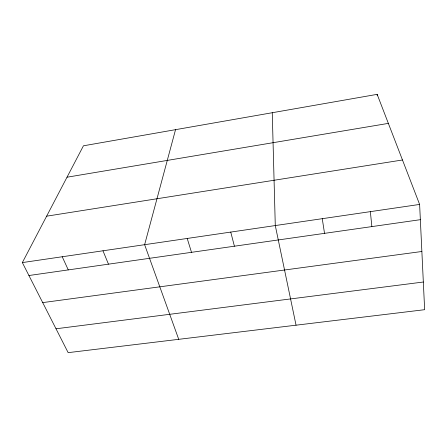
<?xml version="1.0" encoding="UTF-8"?>
<svg xmlns="http://www.w3.org/2000/svg" width="447" height="447" viewBox="0 0 447 447"><rect width="100%" height="100%" fill="white"/><g stroke="black" fill="none" stroke-linecap="round" stroke-linejoin="round"><path stroke-width="0.67" d="M175.537 129.669L144.627 244.688L178.727 339.323M22.35 262.59L83.444 145.8L377.156 94.351L419.621 204.43L424.65 309.693L68.156 352.649L22.35 262.59L419.621 204.43M67.011 177.213L388.354 123.383M46.622 216.186L402.473 159.981M28.926 275.52L420.348 219.684M42.705 302.608L421.867 251.493M56.015 328.78L423.326 282.023M62.228 256.751L68.274 269.904M102.978 250.789L108.465 264.171M187.209 238.458L191.506 252.326M230.747 232.082L234.412 246.208M296.048 325.187L275.285 225.562L272.262 112.722M322.253 218.684L324.528 233.351M370.351 211.643L371.87 226.601M377.156 94.351L377.268 95.736"/></g></svg>
